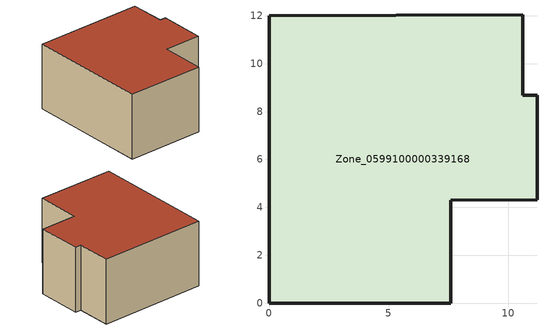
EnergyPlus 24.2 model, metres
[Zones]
Zone_0599100000339168
 floor ground (C_G): 11.19,8.69 11.19,4.31 7.59,4.29 7.58,0 0,0 0,12 10.59,12.04 10.59,8.69 z0
 wall outside (C_F): 10.59,8.69 10.59,12.04 0,12 0,0 7.58,0 7.59,4.29 11.19,4.31 11.19,8.69 10.59,8.69 z0:6.37
 roof outside (C_R): 11.19,4.31 11.19,8.69 10.59,8.69 10.59,12.04 0,12 0,0 7.58,0 7.59,4.29 z6.37
[BUILDING]
Pand.0599100000339168: North Axis=0; Terrain=City; Loads Convergence Tolerance Value=0.04; Temperature Convergence Tolerance Value=0.4; Solar Distribution=FullExterior; Maximum Number of Warmup Days=25; Minimum Number of Warmup Days=1
[Site:Location]
Rotterdam.The.Hague.AP_ZH_NLD Design_Conditions: Latitude=51.96; Longitude=4.45; Time Zone=1; Elevation=-4.5
[SITE:GROUNDTEMPERATURE:BUILDINGSURFACE]
18, 18, 18, 18, 18, 18, 18, 18, 18, 18, 18, 18
[MATERIAL] Thermal Absorptance=0.9; Solar Absorptance=0.7; Visible Absorptance=0.7
Name | Roughness | Thickness | Conductivity | Density | Specific Heat
G.TI.1992-2005 | MediumSmooth | 0.15 | 0.06 | 540 | 1210
F.TI.1992-2005 | Rough | 0.3 | 0.12 | 1920 | 840
R.TI.1992-2005 | MediumRough | 0.2 | 0.08 | 1500 | 1000
[CONSTRUCTION]
C_G: G.TI.1992-2005
C_F: F.TI.1992-2005
C_R: R.TI.1992-2005
[ZONE]
Zone_0599100000339168: Type=1; Multiplier=1; Ceiling Height=Autocalculate; Volume=Autocalculate; Floor Area=autocalculate; Part of Total Floor Area=Yes
[ZONEINFILTRATION:DESIGNFLOWRATE]
Infil_Zone_0599100000339168: Zone or ZoneList or Space or SpaceList=Zone_0599100000339168; Schedule=AlwaysOn; Design Flow Rate Calculation Method=Flow/Area; Flow Rate per Floor Area=0.0015; Constant Term Coefficient=1; Temperature Term Coefficient=0; Velocity Term Coefficient=0; Velocity Squared Term Coefficient=0
[HVACTEMPLATE:ZONE:IDEALLOADSAIRSYSTEM]
Zone_0599100000339168: Maximum Heating Supply Air Temperature=50; Minimum Cooling Supply Air Temperature=13; Maximum Heating Supply Air Humidity Ratio=0.0156; Minimum Cooling Supply Air Humidity Ratio=0.0077; Heating Limit=NoLimit; Cooling Limit=NoLimit; Dehumidification Control Type=ConstantSensibleHeatRatio; Cooling Sensible Heat Ratio=0.7; Dehumidification Setpoint=60; Humidification Control Type=None; Humidification Setpoint=30; Outdoor Air Method=None; Outdoor Air Flow Rate per Person=0.00944; Outdoor Air Flow Rate per Zone Floor Area=0; Outdoor Air Flow Rate per Zone=0; Demand Controlled Ventilation Type=None; Outdoor Air Economizer Type=NoEconomizer; Heat Recovery Type=None; Sensible Heat Recovery Effectiveness=0.7; Latent Heat Recovery Effectiveness=0.65
[ZONECONTROL:THERMOSTAT]
ThermostatControl_Zone_0599100000339168: Zone or ZoneList=Zone_0599100000339168; Control Type Schedule=DualSetpointControlType; Control 1=Thermostat_Zone_0599100000339168; Temperature Difference Between Cutout And Setpoint=0
[THERMOSTATSETPOINT:DUALSETPOINT]
Thermostat_Zone_0599100000339168: Heating Setpoint Temperature Schedule=HeatingSetpoint_Zone_0599100000339168; Cooling Setpoint Temperature Schedule=CoolingSetpoint_Zone_0599100000339168
[SCHEDULE:COMPACT]
HeatingSetpoint_Zone_0599100000339168: Through: 12/31, For: AllDays, Until: 24:00, 21
CoolingSetpoint_Zone_0599100000339168: Through: 12/31, For: AllDays, Until: 24:00, 24
DualSetpointControlType: Through: 12/31, For: AllDays, Until: 24:00, 4
AlwaysOn: Through: 12/31, For: AllDays, Until: 24:00, 1
